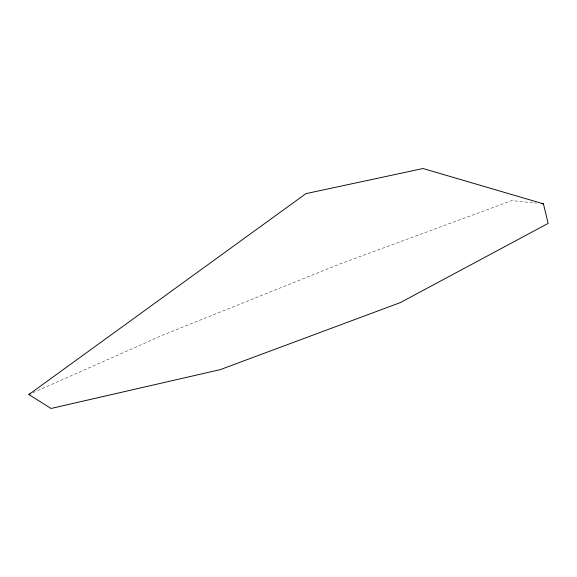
<?xml version="1.0" encoding="UTF-8"?>
<svg xmlns="http://www.w3.org/2000/svg" width="577" height="577" viewBox="0 0 577 577"><rect width="100%" height="100%" fill="white"/><g stroke="black" fill="none" stroke-linecap="round" stroke-linejoin="round"><path stroke-width="0.43" stroke-dasharray="2.88 2.16" d="M32.954 392.706L164.322 334.48L339.312 264.216L511.828 200.594L536.394 203.111"/><path stroke-width="0.87" d="M28.85 394.531L305.918 193.641L423.049 168.527L543.419 203.832L548.15 223.393L400.402 302.564L220.299 369.619L51.064 408.473L28.85 394.531L30.494 393.802M541.659 203.652L543.419 203.832"/></g></svg>
